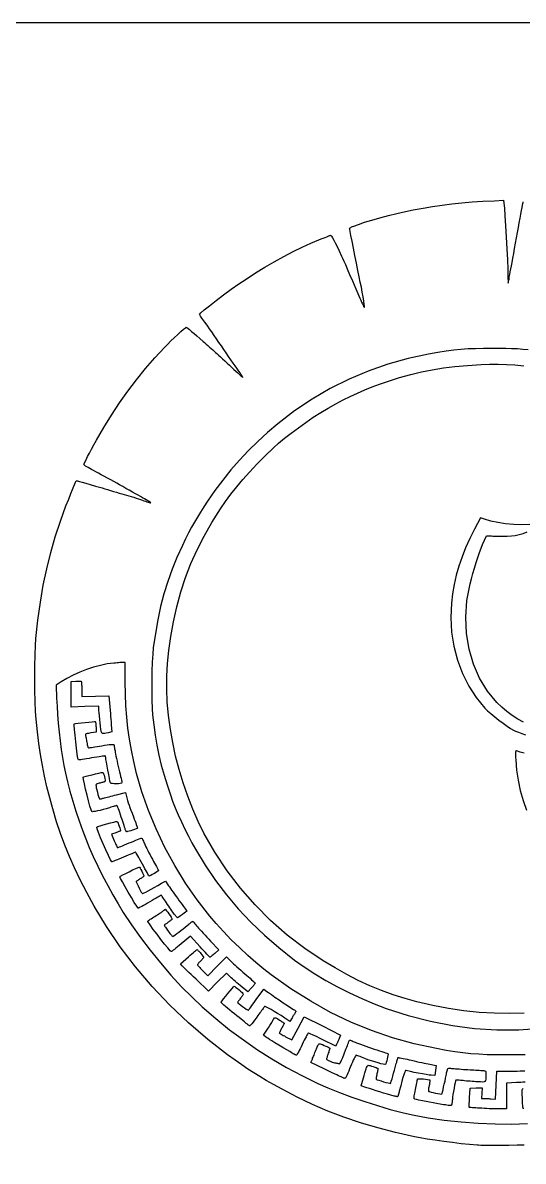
# Model space of a CAD drawing. Header units: inches. Extents: x 0.5 to 16.5, y 0.5 to 10.5.
# Drawn here: x 1.786 to 3.073, y 7.574 to 10.5 of the extents above; entities that cross this region are included whole.
import ezdxf

# ---------------------------------------------------------------- set-up
doc = ezdxf.new("R2010")
doc.units = ezdxf.units.IN
doc.header["$MEASUREMENT"] = 0
doc.layers.add('A-ANNO-TEXT', color=7, linetype='Continuous')
doc.layers.add('G-ANNO-TTLB', color=7, linetype='Continuous')

# ---------------------------------------------------------------- blocks, each defined once
blk = doc.blocks.new('THA_MARK')
at = {"layer": 'A-ANNO-TEXT'}
for points in [[(0.0201, -0.4857), (0.0129, -0.4858), (0.0044, -0.4859), (-0.0016, -0.4859), (-0.0072, -0.4859), (-0.0125, -0.4859), (-0.0172, -0.4859), (-0.0213, -0.4859), (-0.0246, -0.4859), (-0.027, -0.4858), (-0.0283, -0.4858), (-0.0283, -0.4858), (-0.0361, -0.4851), (-0.0446, -0.4842), (-0.0535, -0.4831), (-0.0625, -0.482), (-0.0713, -0.4807), (-0.0795, -0.4795), (-0.0868, -0.4782), (-0.0928, -0.4771), (-0.1121, -0.4728), (-0.1305, -0.468), (-0.1482, -0.4628), (-0.1652, -0.457), (-0.1817, -0.4508), (-0.1977, -0.4439), (-0.2133, -0.4364), (-0.2288, -0.4283), (-0.2376, -0.4234), (-0.2452, -0.4191), (-0.2518, -0.4151), (-0.258, -0.4114), (-0.264, -0.4075), (-0.2702, -0.4032), (-0.2771, -0.3984), (-0.285, -0.3927), (-0.3053, -0.3772), (-0.3251, -0.3601), (-0.3442, -0.3419), (-0.3624, -0.3226), (-0.3795, -0.3025), (-0.3953, -0.282), (-0.4095, -0.2611), (-0.422, -0.2402), (-0.4296, -0.226), (-0.4364, -0.2129), (-0.4423, -0.2007), (-0.4475, -0.1889), (-0.4522, -0.1773), (-0.4565, -0.1655), (-0.4606, -0.1532), (-0.4645, -0.1401), (-0.4677, -0.1286), (-0.4706, -0.1175), (-0.4731, -0.1065), (-0.4752, -0.0955), (-0.4772, -0.0843), (-0.4788, -0.0727), (-0.4803, -0.0607), (-0.4817, -0.0479), (-0.4822, -0.0399), (-0.4826, -0.0297), (-0.4829, -0.018), (-0.483, -0.0056), (-0.483, 0.0068), (-0.4828, 0.0182), (-0.4825, 0.0279), (-0.482, 0.0352), (-0.4799, 0.0541), (-0.4773, 0.0723), (-0.4743, 0.0898), (-0.4707, 0.1068), (-0.4666, 0.1234), (-0.462, 0.1396), (-0.4568, 0.1556), (-0.451, 0.1713), (-0.4482, 0.1783), (-0.446, 0.184), (-0.4443, 0.1884), (-0.443, 0.1917), (-0.442, 0.1941), (-0.4413, 0.1957), (-0.4409, 0.1966), (-0.4406, 0.197), (-0.4401, 0.1971), (-0.439, 0.197), (-0.4371, 0.1966), (-0.4343, 0.1959), (-0.4307, 0.1949), (-0.4261, 0.1935), (-0.4205, 0.1918), (-0.4137, 0.1898), (-0.4111, 0.189), (-0.4082, 0.1881), (-0.4052, 0.1872), (-0.4022, 0.1863), (-0.3991, 0.1854), (-0.3963, 0.1846), (-0.3936, 0.1838), (-0.3912, 0.1831), (-0.3889, 0.1825), (-0.3865, 0.1817), (-0.3839, 0.181), (-0.3814, 0.1802), (-0.3789, 0.1794), (-0.3765, 0.1786), (-0.3743, 0.1779), (-0.3724, 0.1773), (-0.3708, 0.1767), (-0.3692, 0.1762), (-0.3678, 0.1757), (-0.3665, 0.1753), (-0.3655, 0.175), (-0.3646, 0.1748), (-0.3641, 0.1747), (-0.3639, 0.1747), (-0.3641, 0.1749), (-0.3646, 0.1753), (-0.3656, 0.1759), (-0.3669, 0.1766), (-0.3684, 0.1776), (-0.3702, 0.1786), (-0.3722, 0.1797), (-0.3743, 0.1809), (-0.3768, 0.1823), (-0.3796, 0.1839), (-0.3827, 0.1856), (-0.386, 0.1875), (-0.3893, 0.1893), (-0.3927, 0.1912), (-0.3959, 0.193), (-0.3988, 0.1947), (-0.4018, 0.1964), (-0.405, 0.1981), (-0.4083, 0.1999), (-0.4115, 0.2017), (-0.4147, 0.2034), (-0.4176, 0.205), (-0.4203, 0.2065), (-0.4226, 0.2077), (-0.4246, 0.2088), (-0.4264, 0.2098), (-0.4281, 0.2108), (-0.4296, 0.2117), (-0.4308, 0.2124), (-0.4318, 0.2131), (-0.4324, 0.2136), (-0.4326, 0.2139), (-0.4323, 0.2147), (-0.4316, 0.2164), (-0.4304, 0.2189), (-0.4288, 0.222), (-0.4269, 0.2256), (-0.4247, 0.2297), (-0.4223, 0.2342), (-0.4197, 0.2389), (-0.4121, 0.252), (-0.4042, 0.2648), (-0.396, 0.2772), (-0.3874, 0.2893), (-0.3785, 0.3011), (-0.3692, 0.3125), (-0.3597, 0.3235), (-0.3498, 0.3342), (-0.3467, 0.3374), (-0.3432, 0.3409), (-0.3396, 0.3443), (-0.3361, 0.3476), (-0.3329, 0.3505), (-0.3302, 0.3529), (-0.3282, 0.3544), (-0.3273, 0.355), (-0.3267, 0.3547), (-0.3255, 0.3539), (-0.3239, 0.3526), (-0.3218, 0.3508), (-0.3193, 0.3487), (-0.3164, 0.3462), (-0.3133, 0.3435), (-0.31, 0.3405), (-0.3085, 0.3392), (-0.3069, 0.3377), (-0.3052, 0.3362), (-0.3035, 0.3346), (-0.3018, 0.3331), (-0.3001, 0.3317), (-0.2987, 0.3304), (-0.2974, 0.3292), (-0.296, 0.328), (-0.2943, 0.3264), (-0.2923, 0.3246), (-0.2901, 0.3226), (-0.2877, 0.3204), (-0.2853, 0.3182), (-0.2829, 0.316), (-0.2806, 0.3138), (-0.2783, 0.3117), (-0.2762, 0.3098), (-0.2743, 0.308), (-0.2726, 0.3065), (-0.2712, 0.3052), (-0.2701, 0.3043), (-0.2694, 0.3037), (-0.2691, 0.3035), (-0.2691, 0.3036), (-0.2694, 0.3041), (-0.2698, 0.3048), (-0.2704, 0.3057), (-0.2712, 0.3068), (-0.272, 0.3081), (-0.273, 0.3095), (-0.2741, 0.311), (-0.2754, 0.3129), (-0.2771, 0.3153), (-0.2791, 0.3182), (-0.2814, 0.3215), (-0.2838, 0.325), (-0.2862, 0.3286), (-0.2888, 0.3323), (-0.2912, 0.3359), (-0.2937, 0.3395), (-0.2962, 0.3432), (-0.2987, 0.3467), (-0.3011, 0.3502), (-0.3033, 0.3533), (-0.3053, 0.3561), (-0.307, 0.3585), (-0.3083, 0.3603), (-0.3094, 0.3617), (-0.3104, 0.3631), (-0.3113, 0.3643), (-0.3121, 0.3655), (-0.3127, 0.3664), (-0.3132, 0.3672), (-0.3135, 0.3677), (-0.3136, 0.368), (-0.3123, 0.3697), (-0.3088, 0.3728), (-0.3034, 0.3772), (-0.2967, 0.3824), (-0.2891, 0.3882), (-0.2811, 0.394), (-0.2732, 0.3996), (-0.2658, 0.4046), (-0.2563, 0.4108), (-0.2466, 0.4167), (-0.2368, 0.4224), (-0.2271, 0.4278), (-0.2175, 0.4328), (-0.2082, 0.4374), (-0.1993, 0.4414), (-0.1909, 0.445), (-0.1886, 0.4458), (-0.1865, 0.4467), (-0.1846, 0.4474), (-0.1828, 0.4481), (-0.1814, 0.4487), (-0.1802, 0.4492), (-0.1794, 0.4495), (-0.179, 0.4497), (-0.1786, 0.4495), (-0.1779, 0.4486), (-0.177, 0.447), (-0.1757, 0.4447), (-0.1742, 0.4417), (-0.1723, 0.4379), (-0.1701, 0.4335), (-0.1677, 0.4282), (-0.1666, 0.4259), (-0.1653, 0.423), (-0.1637, 0.4194), (-0.1618, 0.4149), (-0.1594, 0.4094), (-0.1565, 0.4027), (-0.153, 0.3945), (-0.1488, 0.3848), (-0.1479, 0.3828), (-0.147, 0.3809), (-0.1463, 0.3792), (-0.1456, 0.3777), (-0.145, 0.3765), (-0.1445, 0.3757), (-0.1442, 0.3753), (-0.1441, 0.3752), (-0.1441, 0.3763), (-0.1444, 0.3786), (-0.1449, 0.382), (-0.1455, 0.3862), (-0.1464, 0.391), (-0.1473, 0.3962), (-0.1484, 0.4015), (-0.1495, 0.4068), (-0.1508, 0.4134), (-0.1524, 0.4209), (-0.154, 0.4287), (-0.1555, 0.4364), (-0.1569, 0.4435), (-0.1581, 0.4494), (-0.1589, 0.4536), (-0.1593, 0.4556), (-0.1594, 0.4561), (-0.1593, 0.4566), (-0.1591, 0.4569), (-0.1587, 0.4573), (-0.1582, 0.4577), (-0.1574, 0.4581), (-0.1564, 0.4585), (-0.1552, 0.459), (-0.1503, 0.4608), (-0.144, 0.4629), (-0.1365, 0.4652), (-0.1282, 0.4675), (-0.1195, 0.4698), (-0.1107, 0.4719), (-0.102, 0.4739), (-0.0939, 0.4756), (-0.0839, 0.4775), (-0.074, 0.4792), (-0.0641, 0.4806), (-0.0542, 0.4819), (-0.044, 0.4829), (-0.0334, 0.4838), (-0.0223, 0.4845), (-0.0104, 0.4851), (-0.0012, 0.4855), (-0.0008, 0.4825), (-0.0003, 0.4776), (0.0003, 0.4696), (0.0009, 0.4593), (0.0016, 0.4477), (0.0023, 0.4357), (0.0028, 0.4244), (0.0032, 0.4147), (0.0033, 0.4075), (0.0034, 0.4058), (0.0034, 0.4043), (0.0035, 0.403), (0.0035, 0.4019), (0.0036, 0.4011), (0.0037, 0.4006), (0.0037, 0.4005), (0.0038, 0.4007), (0.0039, 0.4013), (0.0041, 0.4026), (0.0045, 0.4043), (0.0048, 0.4065), (0.0053, 0.4091), (0.0058, 0.4119), (0.0064, 0.4149), (0.007, 0.4181), (0.0076, 0.4217), (0.0084, 0.426), (0.0093, 0.4308), (0.0103, 0.4361), (0.0113, 0.4415), (0.0123, 0.447), (0.0132, 0.4524), (0.0141, 0.4576), (0.015, 0.4624), (0.0159, 0.467), (0.0166, 0.4712), (0.0173, 0.4749), (0.0179, 0.4781), (0.0184, 0.4806), (0.0187, 0.4823), (0.0189, 0.4831), (0.019, 0.4836), (0.0192, 0.4839)], [(0.0201, -0.0829), (0.0161, -0.0817), (0.0121, -0.0803), (0.0118, -0.0803), (0.0116, -0.0804), (0.0114, -0.0808), (0.0113, -0.0816), (0.0113, -0.0828), (0.0113, -0.0845), (0.0113, -0.0868), (0.0115, -0.0896), (0.0123, -0.1002), (0.0139, -0.1106), (0.0161, -0.121), (0.019, -0.1313), (0.0226, -0.1413)], [(0.0201, -0.3499), (0.0048, -0.3504), (-0.0106, -0.3501), (-0.0261, -0.3492), (-0.0418, -0.3475), (-0.0578, -0.3452), (-0.0739, -0.3421), (-0.0903, -0.3383), (-0.1024, -0.335), (-0.1145, -0.3311), (-0.1265, -0.3267), (-0.1385, -0.3218), (-0.1505, -0.3163), (-0.1624, -0.3102), (-0.1744, -0.3036), (-0.1865, -0.2964), (-0.2055, -0.2837), (-0.2235, -0.2698), (-0.2406, -0.2548), (-0.2566, -0.2387), (-0.2715, -0.2216), (-0.2853, -0.2036), (-0.2978, -0.1847), (-0.3091, -0.165), (-0.315, -0.1529), (-0.3206, -0.1402), (-0.3258, -0.127), (-0.3305, -0.1134), (-0.3347, -0.0996), (-0.3384, -0.0857), (-0.3413, -0.0719), (-0.3437, -0.0584), (-0.3455, -0.0439), (-0.3468, -0.0301), (-0.3474, -0.0169), (-0.3473, -0.0038), (-0.3466, 0.0093), (-0.3452, 0.0228), (-0.3431, 0.037), (-0.3404, 0.0522), (-0.3369, 0.0678), (-0.3328, 0.083), (-0.328, 0.0977), (-0.3225, 0.1121), (-0.3162, 0.1263), (-0.309, 0.1403), (-0.301, 0.1544), (-0.292, 0.1685), (-0.2869, 0.176), (-0.2814, 0.1834), (-0.2755, 0.1909), (-0.2691, 0.1984), (-0.2622, 0.2062), (-0.2547, 0.2142), (-0.2466, 0.2224), (-0.2378, 0.231), (-0.2325, 0.2358), (-0.2263, 0.2409), (-0.2195, 0.2463), (-0.2121, 0.2518), (-0.2045, 0.2572), (-0.1967, 0.2625), (-0.1889, 0.2675), (-0.1813, 0.272), (-0.1736, 0.2763), (-0.1661, 0.2803), (-0.1587, 0.284), (-0.1513, 0.2874), (-0.1439, 0.2907), (-0.1363, 0.2937), (-0.1285, 0.2966), (-0.1204, 0.2993), (-0.1081, 0.3032), (-0.0966, 0.3065), (-0.0854, 0.3092), (-0.0744, 0.3114), (-0.063, 0.3132), (-0.0511, 0.3147), (-0.0382, 0.3158), (-0.0241, 0.3167), (-0.0154, 0.317), (-0.0067, 0.3171), (0.0018, 0.3168), (0.0106, 0.3163), (0.0196, 0.3154)], [(0.0242, 0.3317), (0.0187, 0.3322), (0.0131, 0.3327), (0.0072, 0.333), (0.0011, 0.3332), (-0.0055, 0.3333), (-0.0127, 0.3333), (-0.0218, 0.3332), (-0.03, 0.333), (-0.0376, 0.3327), (-0.045, 0.3321), (-0.0524, 0.3313), (-0.0602, 0.3303), (-0.0687, 0.329), (-0.0783, 0.3273), (-0.0993, 0.3229), (-0.12, 0.3171), (-0.1403, 0.31), (-0.16, 0.3017), (-0.1793, 0.292), (-0.1979, 0.2811), (-0.2159, 0.269), (-0.2331, 0.2558), (-0.2437, 0.2468), (-0.2537, 0.2376), (-0.2634, 0.2282), (-0.2726, 0.2184), (-0.2814, 0.2084), (-0.2898, 0.198), (-0.2979, 0.1873), (-0.3056, 0.1762), (-0.3094, 0.1705), (-0.3128, 0.1651), (-0.3159, 0.1599), (-0.3189, 0.1548), (-0.3219, 0.1494), (-0.3249, 0.1438), (-0.328, 0.1376), (-0.3313, 0.1307), (-0.3369, 0.1185), (-0.3419, 0.1062), (-0.3464, 0.0937), (-0.3503, 0.081), (-0.3537, 0.0679), (-0.3567, 0.0543), (-0.3591, 0.0401), (-0.3612, 0.0254), (-0.3618, 0.019), (-0.3623, 0.0108), (-0.3626, 0.0013), (-0.3628, -0.0088), (-0.3628, -0.0189), (-0.3627, -0.0284), (-0.3624, -0.0368), (-0.3619, -0.0434), (-0.3608, -0.0538), (-0.3593, -0.0642), (-0.3575, -0.0745), (-0.3554, -0.0848), (-0.353, -0.095), (-0.3502, -0.1053), (-0.3471, -0.1155), (-0.3437, -0.1257), (-0.3414, -0.132), (-0.3387, -0.1389), (-0.3356, -0.1461), (-0.3323, -0.1535), (-0.3288, -0.1609), (-0.3251, -0.1681), (-0.3215, -0.175), (-0.3179, -0.1814), (-0.3079, -0.1979), (-0.2973, -0.2135), (-0.286, -0.2285), (-0.2739, -0.2427), (-0.2609, -0.2565), (-0.247, -0.2697), (-0.232, -0.2827), (-0.216, -0.2954), (-0.2061, -0.3025), (-0.1953, -0.3095), (-0.1838, -0.3164), (-0.1718, -0.323), (-0.1594, -0.3293), (-0.1468, -0.3351), (-0.1343, -0.3404), (-0.1219, -0.3451), (-0.0991, -0.3525), (-0.0763, -0.3584), (-0.0536, -0.3628), (-0.0309, -0.3657), (-0.0081, -0.3671), (0.0146, -0.3671), (0.0374, -0.3655)], [(0.0212, -0.3927), (0.0124, -0.3929), (0.0025, -0.393), (-0.0082, -0.3929), (-0.0178, -0.3927), (-0.0266, -0.3923), (-0.0349, -0.3917), (-0.043, -0.3909), (-0.0513, -0.3897), (-0.0602, -0.3883), (-0.0699, -0.3865), (-0.093, -0.3815), (-0.1153, -0.3753), (-0.137, -0.3679), (-0.1581, -0.3592), (-0.1789, -0.3492), (-0.1994, -0.3378), (-0.2197, -0.325), (-0.24, -0.3107), (-0.2477, -0.3048), (-0.2558, -0.2981), (-0.2642, -0.2906), (-0.2726, -0.2827), (-0.281, -0.2745), (-0.289, -0.2662), (-0.2965, -0.258), (-0.3032, -0.2502), (-0.316, -0.2337), (-0.328, -0.2164), (-0.3391, -0.1983), (-0.3492, -0.1797), (-0.3583, -0.1607), (-0.3663, -0.1416), (-0.373, -0.1225), (-0.3785, -0.1036), (-0.3814, -0.0914), (-0.3838, -0.0797), (-0.3858, -0.0683), (-0.3874, -0.0571), (-0.3885, -0.0458), (-0.3894, -0.0342), (-0.3898, -0.0222), (-0.39, -0.0096), (-0.39, 0.0105), (-0.3919, 0.0105), (-0.3924, 0.0105), (-0.3932, 0.0105), (-0.3943, 0.0104), (-0.3955, 0.0103), (-0.3969, 0.0102), (-0.3985, 0.0101), (-0.4001, 0.0099), (-0.4017, 0.0098), (-0.4085, 0.0089), (-0.4155, 0.0075), (-0.4226, 0.0056), (-0.4298, 0.0032), (-0.4368, 0.0005), (-0.4436, -0.0026), (-0.45, -0.0059), (-0.4558, -0.0095), (-0.4611, -0.013), (-0.4606, -0.0264), (-0.4602, -0.0345), (-0.4597, -0.0431), (-0.4589, -0.0521), (-0.458, -0.0611), (-0.457, -0.0702), (-0.4558, -0.079), (-0.4545, -0.0874), (-0.4532, -0.0954), (-0.4516, -0.1032), (-0.4494, -0.1121), (-0.4469, -0.1218), (-0.4439, -0.132), (-0.4408, -0.1423), (-0.4374, -0.1524), (-0.4341, -0.162), (-0.4307, -0.1708), (-0.4271, -0.1797), (-0.4229, -0.1891), (-0.4183, -0.1989), (-0.4133, -0.2088), (-0.4081, -0.2187), (-0.4028, -0.2284), (-0.3974, -0.2377), (-0.3921, -0.2465), (-0.3837, -0.2592), (-0.3744, -0.2722), (-0.3644, -0.2853), (-0.3539, -0.2983), (-0.3431, -0.3109), (-0.3322, -0.3228), (-0.3214, -0.3337), (-0.3111, -0.3434), (-0.297, -0.3556), (-0.2828, -0.367), (-0.2686, -0.3776), (-0.2542, -0.3876), (-0.2395, -0.3969), (-0.2243, -0.4058), (-0.2086, -0.4142), (-0.1922, -0.4222), (-0.1817, -0.4268), (-0.1698, -0.4316), (-0.1571, -0.4363), (-0.1439, -0.4409), (-0.1306, -0.4451), (-0.1177, -0.4489), (-0.1055, -0.4521), (-0.0946, -0.4546), (-0.0787, -0.4575), (-0.062, -0.4599), (-0.0448, -0.4617), (-0.0273, -0.463), (-0.0099, -0.4638), (0.0072, -0.464), (0.0236, -0.4636)], [(0.0193, -0.051), (0.0135, -0.0478), (0.0078, -0.0441), (0.0023, -0.04), (-0.003, -0.0356), (-0.008, -0.0307), (-0.0177, -0.019), (-0.0258, -0.0058), (-0.032, 0.0086), (-0.0365, 0.024), (-0.0391, 0.0402), (-0.0399, 0.057), (-0.0387, 0.0741), (-0.0355, 0.0914), (-0.0342, 0.0965), (-0.0328, 0.1019), (-0.0311, 0.1075), (-0.0294, 0.1131), (-0.0276, 0.1184), (-0.0259, 0.1234), (-0.0242, 0.1279), (-0.0226, 0.1318), (-0.0188, 0.1407), (-0.0156, 0.1405), (-0.0147, 0.1405), (-0.0135, 0.1405), (-0.012, 0.1404), (-0.0103, 0.1404), (-0.0084, 0.1404), (-0.0064, 0.1403), (-0.0043, 0.1403), (-0.0022, 0.1402), (0.0026, 0.1403), (0.0069, 0.1405), (0.011, 0.1411), (0.0149, 0.1419), (0.0189, 0.1431), (0.0231, 0.1446)], [(0.0258, 0.1521), (0.0176, 0.152), (0.0093, 0.1523), (0.001, 0.153), (-0.0069, 0.1542), (-0.0142, 0.1557), (-0.0208, 0.1577), (-0.0249, 0.159), (-0.031, 0.1474), (-0.0358, 0.1378), (-0.0401, 0.1283), (-0.0438, 0.1189), (-0.047, 0.1095), (-0.0497, 0.1001), (-0.0519, 0.0906), (-0.0536, 0.0811), (-0.0547, 0.0715), (-0.0554, 0.0566), (-0.0545, 0.0417), (-0.0522, 0.0271), (-0.0484, 0.0128), (-0.0433, -0.0009), (-0.0368, -0.0138), (-0.0291, -0.0257), (-0.0203, -0.0365), (-0.0177, -0.0391), (-0.0142, -0.0421), (-0.0102, -0.0454), (-0.0059, -0.0488), (-0.0016, -0.0521), (0.0025, -0.055), (0.0061, -0.0574), (0.009, -0.059), (0.0113, -0.0601), (0.0143, -0.0613), (0.0177, -0.0626), (0.0213, -0.0638)], [(0.021, -0.4209), (0.0188, -0.4211), (0.0166, -0.4212), (0.0143, -0.4213), (0.0121, -0.4214), (0.0018, -0.4219), (0.0018, -0.4352), (0.0018, -0.4485), (-0.0067, -0.4484), (-0.0087, -0.4484), (-0.0109, -0.4483), (-0.0133, -0.4483), (-0.0158, -0.4482), (-0.0184, -0.4481), (-0.0209, -0.4479), (-0.0234, -0.4478), (-0.0257, -0.4477), (-0.0257, -0.4477), (-0.0278, -0.4476), (-0.0297, -0.4474), (-0.0315, -0.4473), (-0.0331, -0.4472), (-0.0344, -0.4471), (-0.0354, -0.447), (-0.0361, -0.4469), (-0.0363, -0.4468), (-0.0364, -0.4466), (-0.0364, -0.446), (-0.0364, -0.4451), (-0.0363, -0.4439), (-0.0363, -0.4424), (-0.0362, -0.4407), (-0.0361, -0.4389), (-0.036, -0.4369), (-0.0355, -0.4271), (-0.0293, -0.4269), (-0.0231, -0.4267), (-0.0234, -0.4322), (-0.0238, -0.4376), (-0.0213, -0.4376), (-0.0207, -0.4376), (-0.02, -0.4377), (-0.0191, -0.4377), (-0.0182, -0.4378), (-0.0171, -0.4378), (-0.0161, -0.4379), (-0.0151, -0.438), (-0.0141, -0.4381), (-0.0093, -0.4386), (-0.0086, -0.4241), (-0.008, -0.4097), (0.0047, -0.4096), (0.0074, -0.4096), (0.0102, -0.4096), (0.013, -0.4095), (0.0158, -0.4094), (0.0184, -0.4093), (0.0209, -0.4092)], [(0.0198, -0.448), (0.0189, -0.4479), (0.0189, -0.4479), (0.0189, -0.4476), (0.0188, -0.4469), (0.0187, -0.4459), (0.0186, -0.4447), (0.0185, -0.4431), (0.0184, -0.4414), (0.0183, -0.4395), (0.0182, -0.4375), (0.018, -0.4338), (0.0179, -0.4311), (0.018, -0.4292), (0.0184, -0.428), (0.0192, -0.4273)]]:
    blk.add_lwpolyline(points, dxfattribs=at)
for points in [[(-0.4147, -0.0604), (-0.4151, -0.0582), (-0.4155, -0.0552), (-0.4159, -0.0517), (-0.4163, -0.0481), (-0.4167, -0.0445), (-0.417, -0.0413), (-0.4173, -0.0387), (-0.4173, -0.0371), (-0.4173, -0.0344), (-0.4315, -0.0349), (-0.4456, -0.0354), (-0.4456, -0.0223), (-0.4456, -0.0092), (-0.4409, -0.0089), (-0.4399, -0.0089), (-0.439, -0.0089), (-0.4381, -0.0088), (-0.4373, -0.0088), (-0.4367, -0.0088), (-0.4361, -0.0088), (-0.4357, -0.0089), (-0.4355, -0.0089), (-0.4353, -0.0091), (-0.4352, -0.0096), (-0.435, -0.0103), (-0.4349, -0.0113), (-0.4349, -0.0124), (-0.4348, -0.0137), (-0.4347, -0.0152), (-0.4347, -0.0168), (-0.4347, -0.0244), (-0.4208, -0.0241), (-0.4068, -0.0239), (-0.4056, -0.0388), (-0.4053, -0.0419), (-0.4051, -0.0449), (-0.4049, -0.0477), (-0.4047, -0.0504), (-0.4045, -0.0527), (-0.4044, -0.0547), (-0.4043, -0.0563), (-0.4042, -0.0573), (-0.404, -0.0609), (-0.4075, -0.0618), (-0.4096, -0.0622), (-0.4111, -0.0625), (-0.4123, -0.0626), (-0.4132, -0.0626), (-0.4138, -0.0624), (-0.4142, -0.0619), (-0.4145, -0.0613), (-0.4147, -0.0604)], [(-0.4054, -0.1133), (-0.4058, -0.1117), (-0.4064, -0.1087), (-0.4071, -0.1048), (-0.408, -0.1004), (-0.4088, -0.0961), (-0.4094, -0.0922), (-0.4099, -0.0893), (-0.4101, -0.0878), (-0.4101, -0.0874), (-0.4101, -0.0871), (-0.4102, -0.0867), (-0.4103, -0.0864), (-0.4103, -0.0862), (-0.4104, -0.0859), (-0.4106, -0.0858), (-0.4107, -0.0856), (-0.411, -0.0856), (-0.4119, -0.0857), (-0.4133, -0.0859), (-0.415, -0.0861), (-0.417, -0.0864), (-0.4194, -0.0868), (-0.4219, -0.0872), (-0.4246, -0.0877), (-0.4273, -0.0881), (-0.4298, -0.0886), (-0.4321, -0.089), (-0.4342, -0.0893), (-0.4358, -0.0896), (-0.4371, -0.0898), (-0.438, -0.0898), (-0.4383, -0.0898), (-0.4387, -0.0881), (-0.4394, -0.0838), (-0.4402, -0.0778), (-0.441, -0.071), (-0.4417, -0.0642), (-0.4423, -0.0583), (-0.4426, -0.0541), (-0.4426, -0.0525), (-0.4412, -0.0523), (-0.4385, -0.0519), (-0.4351, -0.0515), (-0.4312, -0.0511), (-0.4274, -0.0508), (-0.4242, -0.0505), (-0.4218, -0.0503), (-0.4209, -0.0503), (-0.4208, -0.0505), (-0.4207, -0.0509), (-0.4205, -0.0514), (-0.4204, -0.0521), (-0.4203, -0.053), (-0.4202, -0.0539), (-0.4202, -0.0549), (-0.4201, -0.056), (-0.4198, -0.0612), (-0.4226, -0.0616), (-0.4255, -0.062), (-0.4278, -0.0624), (-0.4293, -0.0626), (-0.4303, -0.0629), (-0.4308, -0.0632), (-0.431, -0.0635), (-0.431, -0.0639), (-0.4309, -0.0645), (-0.4308, -0.0649), (-0.4307, -0.0655), (-0.4305, -0.0663), (-0.4303, -0.0672), (-0.4302, -0.0682), (-0.43, -0.0693), (-0.4298, -0.0704), (-0.4296, -0.0716), (-0.4293, -0.073), (-0.4291, -0.0743), (-0.4288, -0.0752), (-0.4286, -0.076), (-0.4284, -0.0766), (-0.4281, -0.0769), (-0.4278, -0.0772), (-0.4276, -0.0772), (-0.4271, -0.0772), (-0.4261, -0.077), (-0.4248, -0.0768), (-0.4231, -0.0766), (-0.4212, -0.0763), (-0.419, -0.0759), (-0.4167, -0.0755), (-0.4142, -0.0751), (-0.4113, -0.0747), (-0.4088, -0.0743), (-0.4066, -0.074), (-0.4049, -0.0738), (-0.4036, -0.0737), (-0.4026, -0.0737), (-0.402, -0.0737), (-0.4017, -0.0739), (-0.4017, -0.0742), (-0.4016, -0.0747), (-0.4014, -0.0753), (-0.4013, -0.0762), (-0.4011, -0.0771), (-0.401, -0.0782), (-0.4008, -0.0793), (-0.4006, -0.0805), (-0.4004, -0.0819), (-0.4, -0.0838), (-0.3996, -0.0859), (-0.3991, -0.0884), (-0.3985, -0.091), (-0.3979, -0.0937), (-0.3972, -0.0965), (-0.3966, -0.0992), (-0.396, -0.1018), (-0.3954, -0.1043), (-0.3948, -0.1066), (-0.3943, -0.1086), (-0.394, -0.1104), (-0.3937, -0.1117), (-0.3935, -0.1127), (-0.3934, -0.1131), (-0.3939, -0.1136), (-0.3952, -0.114), (-0.3971, -0.1142), (-0.3992, -0.1143), (-0.4014, -0.1143), (-0.4033, -0.1141), (-0.4047, -0.1138), (-0.4054, -0.1133)], [(-0.3898, -0.1618), (-0.39, -0.1612), (-0.3903, -0.1602), (-0.3908, -0.1588), (-0.3913, -0.1571), (-0.392, -0.1552), (-0.3926, -0.1531), (-0.3934, -0.1508), (-0.3941, -0.1484), (-0.3949, -0.146), (-0.3956, -0.1438), (-0.3963, -0.1418), (-0.397, -0.1401), (-0.3976, -0.1387), (-0.3981, -0.1376), (-0.3985, -0.1369), (-0.3987, -0.1367), (-0.399, -0.1367), (-0.3996, -0.1369), (-0.4003, -0.1371), (-0.4013, -0.1373), (-0.4023, -0.1376), (-0.4035, -0.138), (-0.4048, -0.1384), (-0.4061, -0.1388), (-0.4096, -0.1399), (-0.4129, -0.1408), (-0.416, -0.1416), (-0.4186, -0.1422), (-0.4209, -0.1427), (-0.4227, -0.1429), (-0.4239, -0.143), (-0.4245, -0.1428), (-0.4252, -0.141), (-0.4264, -0.1372), (-0.4278, -0.1319), (-0.4293, -0.1259), (-0.4308, -0.1198), (-0.4321, -0.1142), (-0.433, -0.1098), (-0.4333, -0.1074), (-0.4325, -0.1071), (-0.4304, -0.1065), (-0.4274, -0.1057), (-0.424, -0.1049), (-0.4205, -0.104), (-0.4173, -0.1033), (-0.4148, -0.1028), (-0.4135, -0.1026), (-0.4129, -0.103), (-0.4123, -0.104), (-0.4118, -0.1054), (-0.4113, -0.1071), (-0.4109, -0.1088), (-0.4107, -0.1103), (-0.4107, -0.1115), (-0.4109, -0.1121), (-0.4112, -0.1122), (-0.4116, -0.1124), (-0.4121, -0.1125), (-0.4127, -0.1127), (-0.4135, -0.1129), (-0.4143, -0.1131), (-0.4151, -0.1133), (-0.416, -0.1135), (-0.4169, -0.1137), (-0.4178, -0.1139), (-0.4186, -0.1142), (-0.4192, -0.1144), (-0.4196, -0.1147), (-0.42, -0.1149), (-0.4202, -0.1152), (-0.4202, -0.1154), (-0.4201, -0.1165), (-0.4198, -0.1183), (-0.4193, -0.1205), (-0.4187, -0.1229), (-0.4181, -0.1253), (-0.4175, -0.1274), (-0.417, -0.1289), (-0.4167, -0.1297), (-0.4165, -0.1297), (-0.4162, -0.1298), (-0.4157, -0.1298), (-0.4152, -0.1297), (-0.4145, -0.1296), (-0.4138, -0.1294), (-0.4131, -0.1292), (-0.4123, -0.129), (-0.4113, -0.1287), (-0.41, -0.1284), (-0.4085, -0.1279), (-0.4067, -0.1275), (-0.4049, -0.127), (-0.403, -0.1265), (-0.401, -0.126), (-0.3991, -0.1255), (-0.3898, -0.1231), (-0.389, -0.126), (-0.3883, -0.1288), (-0.3876, -0.1313), (-0.3869, -0.1337), (-0.3861, -0.1361), (-0.3852, -0.1386), (-0.3842, -0.1414), (-0.3831, -0.1446), (-0.3817, -0.1482), (-0.3809, -0.1505), (-0.38, -0.1526), (-0.3793, -0.1545), (-0.3787, -0.1562), (-0.3782, -0.1577), (-0.3778, -0.1588), (-0.3775, -0.1596), (-0.3774, -0.1599), (-0.3779, -0.1602), (-0.379, -0.1606), (-0.3806, -0.1612), (-0.3825, -0.1619), (-0.3844, -0.1625), (-0.3862, -0.163), (-0.3876, -0.1634), (-0.3885, -0.1635), (-0.3887, -0.1635), (-0.3888, -0.1634), (-0.389, -0.1632), (-0.3891, -0.163), (-0.3893, -0.1627), (-0.3895, -0.1625), (-0.3896, -0.1621), (-0.3898, -0.1618)], [(-0.3724, -0.1969), (-0.3737, -0.1944), (-0.375, -0.1921), (-0.3762, -0.19), (-0.3772, -0.1882), (-0.3781, -0.1867), (-0.3788, -0.1855), (-0.3793, -0.1848), (-0.3796, -0.1846), (-0.3799, -0.1847), (-0.3807, -0.185), (-0.3819, -0.1854), (-0.3834, -0.1861), (-0.3852, -0.1868), (-0.3872, -0.1877), (-0.3895, -0.1886), (-0.3919, -0.1896), (-0.3943, -0.1907), (-0.3965, -0.1916), (-0.3985, -0.1925), (-0.4003, -0.1932), (-0.4018, -0.1938), (-0.4029, -0.1942), (-0.4036, -0.1945), (-0.4039, -0.1946), (-0.4052, -0.1923), (-0.4073, -0.188), (-0.41, -0.1823), (-0.4127, -0.176), (-0.4154, -0.1698), (-0.4176, -0.1643), (-0.419, -0.1605), (-0.4194, -0.1588), (-0.4183, -0.1583), (-0.4159, -0.1575), (-0.4126, -0.1566), (-0.4089, -0.1555), (-0.4052, -0.1545), (-0.4019, -0.1537), (-0.3996, -0.1531), (-0.3985, -0.153), (-0.3981, -0.1536), (-0.3975, -0.1547), (-0.3969, -0.1562), (-0.3963, -0.1578), (-0.3957, -0.1595), (-0.3953, -0.161), (-0.3951, -0.1621), (-0.3951, -0.1627), (-0.3953, -0.1628), (-0.3957, -0.163), (-0.3962, -0.1632), (-0.3968, -0.1634), (-0.3975, -0.1637), (-0.3982, -0.164), (-0.3991, -0.1643), (-0.3999, -0.1646), (-0.4041, -0.1661), (-0.4013, -0.173), (-0.4007, -0.1743), (-0.4002, -0.1756), (-0.3997, -0.1768), (-0.3992, -0.1778), (-0.3988, -0.1787), (-0.3985, -0.1794), (-0.3983, -0.1798), (-0.3982, -0.18), (-0.3979, -0.1799), (-0.3972, -0.1797), (-0.3961, -0.1792), (-0.3946, -0.1786), (-0.3928, -0.1779), (-0.3907, -0.1771), (-0.3885, -0.1761), (-0.3861, -0.1751), (-0.3837, -0.1741), (-0.3814, -0.1731), (-0.3793, -0.1723), (-0.3774, -0.1715), (-0.3759, -0.1709), (-0.3746, -0.1704), (-0.3738, -0.1702), (-0.3734, -0.1701), (-0.3732, -0.1702), (-0.3728, -0.1706), (-0.3724, -0.1713), (-0.3719, -0.1722), (-0.3714, -0.1732), (-0.3708, -0.1745), (-0.3702, -0.1758), (-0.3695, -0.1772), (-0.3688, -0.1789), (-0.3679, -0.1808), (-0.3669, -0.1829), (-0.3658, -0.1851), (-0.3646, -0.1874), (-0.3634, -0.1897), (-0.3622, -0.1919), (-0.3611, -0.194), (-0.36, -0.1959), (-0.359, -0.1977), (-0.3581, -0.1994), (-0.3573, -0.2008), (-0.3566, -0.202), (-0.3562, -0.203), (-0.3559, -0.2035), (-0.3558, -0.2038), (-0.3564, -0.2042), (-0.3575, -0.2048), (-0.359, -0.2057), (-0.3607, -0.2067), (-0.3624, -0.2076), (-0.3638, -0.2084), (-0.3649, -0.209), (-0.3654, -0.2092), (-0.3656, -0.209), (-0.366, -0.2082), (-0.3667, -0.2071), (-0.3676, -0.2056), (-0.3686, -0.2038), (-0.3698, -0.2017), (-0.371, -0.1994), (-0.3724, -0.1969)], [(-0.3396, -0.2482), (-0.3403, -0.2473), (-0.3411, -0.2461), (-0.342, -0.2448), (-0.3431, -0.2432), (-0.3442, -0.2416), (-0.3454, -0.2399), (-0.3465, -0.2383), (-0.3476, -0.2366), (-0.3487, -0.235), (-0.3497, -0.2336), (-0.3506, -0.2322), (-0.3514, -0.2311), (-0.3521, -0.2301), (-0.3526, -0.2294), (-0.353, -0.2289), (-0.3532, -0.2288), (-0.3534, -0.2289), (-0.3542, -0.2293), (-0.3553, -0.23), (-0.3567, -0.2308), (-0.3584, -0.2318), (-0.3604, -0.233), (-0.3625, -0.2343), (-0.3648, -0.2357), (-0.3671, -0.237), (-0.3693, -0.2383), (-0.3713, -0.2394), (-0.3731, -0.2404), (-0.3746, -0.2411), (-0.3758, -0.2417), (-0.3765, -0.242), (-0.3769, -0.242), (-0.3783, -0.24), (-0.3808, -0.2362), (-0.3838, -0.2312), (-0.3871, -0.2256), (-0.3903, -0.2201), (-0.393, -0.2152), (-0.3949, -0.2116), (-0.3956, -0.2098), (-0.3948, -0.2092), (-0.3926, -0.208), (-0.3896, -0.2064), (-0.3861, -0.2046), (-0.3825, -0.2028), (-0.3793, -0.2013), (-0.3769, -0.2002), (-0.3757, -0.1998), (-0.3754, -0.2001), (-0.3747, -0.2011), (-0.374, -0.2025), (-0.3731, -0.2041), (-0.3723, -0.2058), (-0.3716, -0.2073), (-0.3711, -0.2085), (-0.3709, -0.2091), (-0.371, -0.2093), (-0.3712, -0.2096), (-0.3716, -0.2099), (-0.3721, -0.2103), (-0.3727, -0.2107), (-0.3734, -0.2112), (-0.3741, -0.2116), (-0.3749, -0.2121), (-0.3757, -0.2126), (-0.3765, -0.213), (-0.3771, -0.2135), (-0.3777, -0.2139), (-0.3782, -0.2142), (-0.3786, -0.2145), (-0.3788, -0.2147), (-0.3789, -0.2149), (-0.3786, -0.2156), (-0.3779, -0.2172), (-0.3769, -0.2192), (-0.3758, -0.2214), (-0.3746, -0.2236), (-0.3736, -0.2255), (-0.3728, -0.2268), (-0.3724, -0.2273), (-0.3719, -0.2271), (-0.3706, -0.2265), (-0.3688, -0.2255), (-0.3664, -0.2242), (-0.3635, -0.2226), (-0.3602, -0.2208), (-0.3566, -0.2187), (-0.3527, -0.2165), (-0.3487, -0.2143), (-0.3455, -0.2191), (-0.3447, -0.2203), (-0.3436, -0.2219), (-0.3424, -0.2237), (-0.3409, -0.2257), (-0.3394, -0.2278), (-0.3378, -0.23), (-0.3361, -0.2323), (-0.3345, -0.2344), (-0.3329, -0.2365), (-0.3315, -0.2385), (-0.3301, -0.2403), (-0.329, -0.2419), (-0.328, -0.2432), (-0.3273, -0.2442), (-0.3268, -0.2448), (-0.3267, -0.2451), (-0.3271, -0.2455), (-0.3281, -0.2463), (-0.3296, -0.2474), (-0.3313, -0.2487), (-0.3331, -0.2499), (-0.3346, -0.251), (-0.3358, -0.2517), (-0.3363, -0.252), (-0.3365, -0.2519), (-0.3367, -0.2517), (-0.3371, -0.2513), (-0.3375, -0.2509), (-0.338, -0.2503), (-0.3385, -0.2497), (-0.339, -0.249), (-0.3396, -0.2482)], [(-0.3132, -0.2818), (-0.3231, -0.271), (-0.3326, -0.2789), (-0.3345, -0.2805), (-0.3364, -0.282), (-0.338, -0.2833), (-0.3395, -0.2845), (-0.3407, -0.2854), (-0.3417, -0.2862), (-0.3424, -0.2866), (-0.3427, -0.2868), (-0.3439, -0.2858), (-0.3463, -0.283), (-0.3496, -0.279), (-0.3535, -0.2742), (-0.3574, -0.269), (-0.3612, -0.2639), (-0.3645, -0.2593), (-0.3669, -0.2557), (-0.3668, -0.2555), (-0.3665, -0.2551), (-0.366, -0.2547), (-0.3653, -0.2542), (-0.3644, -0.2535), (-0.3633, -0.2529), (-0.3622, -0.2521), (-0.3609, -0.2514), (-0.3596, -0.2506), (-0.3582, -0.2498), (-0.3568, -0.249), (-0.3555, -0.2481), (-0.3544, -0.2474), (-0.3533, -0.2466), (-0.3524, -0.246), (-0.3517, -0.2455), (-0.3511, -0.245), (-0.3506, -0.2446), (-0.3501, -0.2443), (-0.3497, -0.2439), (-0.3494, -0.2437), (-0.3491, -0.2435), (-0.3489, -0.2433), (-0.3488, -0.2433), (-0.3484, -0.2437), (-0.3475, -0.2448), (-0.3464, -0.2463), (-0.3452, -0.2481), (-0.344, -0.2498), (-0.3429, -0.2515), (-0.3422, -0.2527), (-0.3419, -0.2533), (-0.342, -0.2535), (-0.3422, -0.2538), (-0.3426, -0.2541), (-0.3431, -0.2546), (-0.3437, -0.255), (-0.3444, -0.2556), (-0.3451, -0.2561), (-0.3459, -0.2566), (-0.3467, -0.2572), (-0.3474, -0.2577), (-0.3481, -0.2582), (-0.3487, -0.2586), (-0.3492, -0.259), (-0.3496, -0.2593), (-0.3498, -0.2595), (-0.3499, -0.2597), (-0.3498, -0.2599), (-0.3496, -0.2603), (-0.3492, -0.2609), (-0.3487, -0.2617), (-0.3481, -0.2626), (-0.3474, -0.2636), (-0.3467, -0.2647), (-0.3458, -0.2658), (-0.3449, -0.2671), (-0.3441, -0.2682), (-0.3433, -0.2692), (-0.3426, -0.2699), (-0.3421, -0.2705), (-0.3416, -0.2709), (-0.3412, -0.2711), (-0.341, -0.2711), (-0.3401, -0.2705), (-0.3388, -0.2695), (-0.337, -0.2683), (-0.335, -0.2667), (-0.3328, -0.265), (-0.3306, -0.2633), (-0.3283, -0.2615), (-0.3263, -0.2598), (-0.3252, -0.259), (-0.3242, -0.2582), (-0.3233, -0.2575), (-0.3225, -0.2569), (-0.3218, -0.2563), (-0.3213, -0.256), (-0.3209, -0.2557), (-0.3207, -0.2556), (-0.3206, -0.2557), (-0.3202, -0.2561), (-0.3197, -0.2566), (-0.3191, -0.2573), (-0.3184, -0.2581), (-0.3176, -0.2591), (-0.3167, -0.2601), (-0.3157, -0.2613), (-0.3146, -0.2626), (-0.3133, -0.2641), (-0.3117, -0.2659), (-0.3099, -0.2679), (-0.308, -0.2699), (-0.3061, -0.2719), (-0.3042, -0.2739), (-0.3024, -0.2759), (-0.2937, -0.2848), (-0.298, -0.2887), (-0.2989, -0.2895), (-0.2998, -0.2902), (-0.3006, -0.2909), (-0.3013, -0.2915), (-0.3018, -0.2919), (-0.3023, -0.2923), (-0.3027, -0.2925), (-0.3028, -0.2926), (-0.3031, -0.2924), (-0.3038, -0.2918), (-0.3048, -0.2908), (-0.3061, -0.2894), (-0.3076, -0.2878), (-0.3093, -0.286), (-0.3112, -0.284), (-0.3132, -0.2818)], [(-0.2719, -0.3215), (-0.2736, -0.3202), (-0.2753, -0.3187), (-0.2769, -0.3173), (-0.2785, -0.316), (-0.2799, -0.3147), (-0.2812, -0.3136), (-0.2822, -0.3126), (-0.283, -0.3119), (-0.2861, -0.309), (-0.2954, -0.3181), (-0.3046, -0.3273), (-0.3173, -0.3152), (-0.3198, -0.3128), (-0.3223, -0.3104), (-0.3246, -0.3082), (-0.3267, -0.3062), (-0.3285, -0.3044), (-0.3299, -0.303), (-0.331, -0.3019), (-0.3315, -0.3013), (-0.3331, -0.2993), (-0.3249, -0.292), (-0.3232, -0.2905), (-0.3216, -0.2892), (-0.3202, -0.2879), (-0.3189, -0.2868), (-0.3178, -0.2859), (-0.317, -0.2852), (-0.3165, -0.2848), (-0.3162, -0.2846), (-0.3161, -0.2847), (-0.3158, -0.2849), (-0.3155, -0.2853), (-0.315, -0.2858), (-0.3144, -0.2864), (-0.3138, -0.2871), (-0.3132, -0.2878), (-0.3125, -0.2886), (-0.3091, -0.2927), (-0.3124, -0.2961), (-0.3131, -0.2968), (-0.3137, -0.2975), (-0.3143, -0.2981), (-0.3148, -0.2987), (-0.3152, -0.2993), (-0.3155, -0.2997), (-0.3157, -0.3001), (-0.3158, -0.3003), (-0.3157, -0.3005), (-0.3154, -0.301), (-0.3149, -0.3016), (-0.3142, -0.3023), (-0.3135, -0.3032), (-0.3126, -0.3041), (-0.3116, -0.3052), (-0.3105, -0.3062), (-0.3052, -0.3115), (-0.2957, -0.3018), (-0.2861, -0.2922), (-0.2801, -0.2979), (-0.2787, -0.2992), (-0.2771, -0.3007), (-0.2752, -0.3024), (-0.2733, -0.3042), (-0.2712, -0.306), (-0.2691, -0.3078), (-0.2671, -0.3096), (-0.2652, -0.3112), (-0.2634, -0.3128), (-0.2618, -0.3142), (-0.2603, -0.3156), (-0.2589, -0.3168), (-0.2579, -0.3178), (-0.257, -0.3186), (-0.2565, -0.3191), (-0.2563, -0.3194), (-0.2564, -0.3195), (-0.2567, -0.3199), (-0.2571, -0.3203), (-0.2575, -0.3209), (-0.2581, -0.3216), (-0.2587, -0.3223), (-0.2594, -0.3231), (-0.2602, -0.324), (-0.264, -0.3282), (-0.2719, -0.3215)], [(-0.2656, -0.3606), (-0.2664, -0.3599), (-0.2676, -0.3589), (-0.2691, -0.3576), (-0.271, -0.3561), (-0.2731, -0.3545), (-0.2753, -0.3527), (-0.2777, -0.3508), (-0.2801, -0.3489), (-0.2827, -0.3468), (-0.285, -0.345), (-0.287, -0.3433), (-0.2886, -0.3419), (-0.2899, -0.3407), (-0.2908, -0.3398), (-0.2913, -0.3391), (-0.2914, -0.3388), (-0.2905, -0.3375), (-0.2889, -0.3353), (-0.2868, -0.3327), (-0.2845, -0.3298), (-0.2822, -0.327), (-0.2802, -0.3246), (-0.2787, -0.323), (-0.278, -0.3223), (-0.2774, -0.3227), (-0.2762, -0.3235), (-0.2747, -0.3247), (-0.273, -0.3261), (-0.2714, -0.3275), (-0.27, -0.3288), (-0.269, -0.3298), (-0.2687, -0.3304), (-0.2687, -0.3306), (-0.2689, -0.3309), (-0.2692, -0.3314), (-0.2695, -0.3319), (-0.27, -0.3326), (-0.2704, -0.3332), (-0.271, -0.334), (-0.2716, -0.3347), (-0.2722, -0.3355), (-0.2727, -0.3362), (-0.2732, -0.3369), (-0.2736, -0.3375), (-0.274, -0.3381), (-0.2742, -0.3385), (-0.2744, -0.3389), (-0.2745, -0.3391), (-0.274, -0.3396), (-0.2729, -0.3406), (-0.2713, -0.3418), (-0.2694, -0.3433), (-0.2674, -0.3446), (-0.2657, -0.3458), (-0.2644, -0.3467), (-0.2637, -0.347), (-0.2634, -0.3468), (-0.2629, -0.3461), (-0.2621, -0.3451), (-0.261, -0.3438), (-0.2598, -0.3422), (-0.2584, -0.3403), (-0.2569, -0.3382), (-0.2553, -0.336), (-0.2475, -0.3252), (-0.2445, -0.3276), (-0.2427, -0.3289), (-0.2398, -0.331), (-0.2361, -0.3336), (-0.2319, -0.3364), (-0.2276, -0.3393), (-0.2234, -0.3421), (-0.2198, -0.3444), (-0.217, -0.3462), (-0.2161, -0.3467), (-0.2155, -0.3472), (-0.2151, -0.3475), (-0.2148, -0.3479), (-0.2147, -0.3482), (-0.2147, -0.3486), (-0.2149, -0.349), (-0.2152, -0.3495), (-0.2155, -0.3498), (-0.2158, -0.3503), (-0.2162, -0.3509), (-0.2167, -0.3516), (-0.2171, -0.3524), (-0.2176, -0.3532), (-0.2181, -0.354), (-0.2186, -0.3547), (-0.2209, -0.3586), (-0.2261, -0.3551), (-0.2299, -0.3526), (-0.2335, -0.3503), (-0.237, -0.3482), (-0.2401, -0.3463), (-0.2427, -0.3449), (-0.2448, -0.3438), (-0.2462, -0.3431), (-0.2468, -0.3431), (-0.247, -0.3433), (-0.2474, -0.3438), (-0.2479, -0.3445), (-0.2484, -0.3453), (-0.2491, -0.3462), (-0.2499, -0.3473), (-0.2507, -0.3485), (-0.2516, -0.3497), (-0.2536, -0.3526), (-0.2554, -0.3551), (-0.2571, -0.3574), (-0.2586, -0.3593), (-0.2599, -0.3609), (-0.2609, -0.362), (-0.2617, -0.3627), (-0.2621, -0.3629), (-0.2624, -0.3629), (-0.2627, -0.3628), (-0.263, -0.3625), (-0.2635, -0.3622), (-0.264, -0.3619), (-0.2645, -0.3615), (-0.265, -0.361), (-0.2656, -0.3606)], [(-0.2208, -0.3896), (-0.227, -0.386), (-0.2321, -0.383), (-0.2361, -0.3805), (-0.2393, -0.3786), (-0.2418, -0.3771), (-0.2436, -0.3759), (-0.2449, -0.3751), (-0.2458, -0.3744), (-0.2478, -0.3727), (-0.2439, -0.3666), (-0.2431, -0.3653), (-0.2422, -0.364), (-0.2415, -0.3627), (-0.2407, -0.3616), (-0.2401, -0.3605), (-0.2395, -0.3595), (-0.239, -0.3588), (-0.2387, -0.3582), (-0.2379, -0.3567), (-0.2373, -0.3557), (-0.2367, -0.355), (-0.2361, -0.3547), (-0.2353, -0.3548), (-0.2344, -0.3552), (-0.2331, -0.356), (-0.2314, -0.3571), (-0.2304, -0.3577), (-0.2296, -0.3583), (-0.2287, -0.3589), (-0.228, -0.3594), (-0.2274, -0.3598), (-0.227, -0.3601), (-0.2267, -0.3604), (-0.2266, -0.3605), (-0.2267, -0.3606), (-0.2268, -0.3609), (-0.2271, -0.3614), (-0.2274, -0.362), (-0.2277, -0.3627), (-0.2282, -0.3635), (-0.2286, -0.3644), (-0.2292, -0.3653), (-0.2297, -0.3663), (-0.2301, -0.3672), (-0.2306, -0.368), (-0.2309, -0.3687), (-0.2312, -0.3694), (-0.2315, -0.3699), (-0.2316, -0.3702), (-0.2317, -0.3704), (-0.2316, -0.3706), (-0.2312, -0.3709), (-0.2306, -0.3713), (-0.2298, -0.3717), (-0.2288, -0.3723), (-0.2277, -0.3729), (-0.2265, -0.3735), (-0.2252, -0.3742), (-0.2187, -0.3774), (-0.2124, -0.3656), (-0.206, -0.3537), (-0.1874, -0.3632), (-0.1687, -0.3727), (-0.1701, -0.3762), (-0.1704, -0.377), (-0.1708, -0.3778), (-0.1711, -0.3786), (-0.1714, -0.3793), (-0.1718, -0.3801), (-0.1721, -0.3808), (-0.1724, -0.3814), (-0.1727, -0.3819), (-0.1737, -0.384), (-0.1875, -0.3771), (-0.1902, -0.3757), (-0.1929, -0.3744), (-0.1953, -0.3733), (-0.1974, -0.3723), (-0.1992, -0.3715), (-0.2006, -0.371), (-0.2016, -0.3707), (-0.202, -0.3706), (-0.2023, -0.371), (-0.2028, -0.3717), (-0.2034, -0.3728), (-0.2042, -0.3743), (-0.2051, -0.376), (-0.206, -0.3779), (-0.2071, -0.38), (-0.2082, -0.3822), (-0.2093, -0.3845), (-0.2103, -0.3866), (-0.2113, -0.3885), (-0.2121, -0.3901), (-0.2128, -0.3915), (-0.2134, -0.3925), (-0.2139, -0.3931), (-0.2141, -0.3933), (-0.2143, -0.3933), (-0.2148, -0.393), (-0.2154, -0.3927), (-0.2163, -0.3922), (-0.2173, -0.3917), (-0.2184, -0.3911), (-0.2196, -0.3904), (-0.2208, -0.3896)], [(-0.1682, -0.4155), (-0.1692, -0.415), (-0.1707, -0.4143), (-0.1726, -0.4134), (-0.1748, -0.4123), (-0.1772, -0.4112), (-0.1799, -0.4099), (-0.1827, -0.4086), (-0.1855, -0.4073), (-0.1991, -0.4007), (-0.1977, -0.3972), (-0.1974, -0.3964), (-0.197, -0.3954), (-0.1965, -0.3943), (-0.196, -0.3931), (-0.1955, -0.3918), (-0.195, -0.3905), (-0.1945, -0.3892), (-0.194, -0.388), (-0.1935, -0.3868), (-0.193, -0.3857), (-0.1926, -0.3846), (-0.1922, -0.3837), (-0.1918, -0.3829), (-0.1915, -0.3822), (-0.1912, -0.3818), (-0.191, -0.3815), (-0.1906, -0.3814), (-0.1898, -0.3815), (-0.1886, -0.3819), (-0.1872, -0.3824), (-0.1855, -0.3831), (-0.1837, -0.3839), (-0.1817, -0.3848), (-0.1796, -0.3859), (-0.1796, -0.386), (-0.1797, -0.3863), (-0.1798, -0.3868), (-0.18, -0.3875), (-0.1803, -0.3883), (-0.1806, -0.3892), (-0.1809, -0.3902), (-0.1813, -0.3913), (-0.1817, -0.3924), (-0.182, -0.3934), (-0.1823, -0.3943), (-0.1826, -0.3952), (-0.1828, -0.3959), (-0.183, -0.3965), (-0.1831, -0.3969), (-0.1831, -0.3972), (-0.1829, -0.3976), (-0.1822, -0.3981), (-0.1813, -0.3986), (-0.1801, -0.3992), (-0.1788, -0.3998), (-0.1774, -0.4003), (-0.176, -0.4007), (-0.1748, -0.401), (-0.1742, -0.4011), (-0.1735, -0.4012), (-0.1729, -0.4014), (-0.1723, -0.4015), (-0.1718, -0.4016), (-0.1713, -0.4017), (-0.1709, -0.4018), (-0.1706, -0.4019), (-0.1701, -0.402), (-0.1696, -0.4018), (-0.1691, -0.4012), (-0.1685, -0.4001), (-0.1676, -0.3983), (-0.1665, -0.3955), (-0.165, -0.3918), (-0.1631, -0.3869), (-0.1624, -0.385), (-0.1617, -0.3833), (-0.1611, -0.3818), (-0.1606, -0.3804), (-0.1602, -0.3793), (-0.1598, -0.3784), (-0.1596, -0.3779), (-0.1595, -0.3777), (-0.1594, -0.3777), (-0.159, -0.3778), (-0.1585, -0.3779), (-0.1578, -0.3782), (-0.1569, -0.3786), (-0.1559, -0.379), (-0.1548, -0.3794), (-0.1537, -0.3799), (-0.1522, -0.3805), (-0.1504, -0.3812), (-0.1481, -0.382), (-0.1456, -0.3829), (-0.1428, -0.3839), (-0.1399, -0.3849), (-0.137, -0.3859), (-0.1342, -0.3869), (-0.1314, -0.3878), (-0.1288, -0.3887), (-0.1264, -0.3895), (-0.1243, -0.3902), (-0.1225, -0.3908), (-0.1212, -0.3912), (-0.1203, -0.3915), (-0.1199, -0.3917), (-0.1198, -0.3922), (-0.12, -0.3934), (-0.1203, -0.3951), (-0.1207, -0.397), (-0.1212, -0.399), (-0.1217, -0.4007), (-0.1222, -0.402), (-0.1226, -0.4027), (-0.1233, -0.4028), (-0.1249, -0.4025), (-0.1272, -0.402), (-0.1301, -0.4012), (-0.1334, -0.4002), (-0.1369, -0.3991), (-0.1405, -0.3979), (-0.1439, -0.3966), (-0.1456, -0.3959), (-0.1472, -0.3953), (-0.1487, -0.3947), (-0.15, -0.3942), (-0.1511, -0.3938), (-0.152, -0.3935), (-0.1526, -0.3933), (-0.1529, -0.3932), (-0.1531, -0.3934), (-0.1535, -0.3941), (-0.1541, -0.3951), (-0.1548, -0.3966), (-0.1556, -0.3983), (-0.1564, -0.4003), (-0.1574, -0.4025), (-0.1584, -0.4049), (-0.1594, -0.4073), (-0.1603, -0.4096), (-0.1612, -0.4116), (-0.162, -0.4134), (-0.1627, -0.4149), (-0.1633, -0.416), (-0.1637, -0.4168), (-0.164, -0.417), (-0.1642, -0.4171), (-0.1645, -0.417), (-0.165, -0.4169), (-0.1655, -0.4167), (-0.1661, -0.4165), (-0.1668, -0.4162), (-0.1675, -0.4159), (-0.1682, -0.4155)], [(-0.1171, -0.4343), (-0.1206, -0.4333), (-0.1244, -0.4321), (-0.1283, -0.4309), (-0.1321, -0.4297), (-0.1357, -0.4286), (-0.139, -0.4276), (-0.1417, -0.4267), (-0.1437, -0.426), (-0.1474, -0.4246), (-0.1444, -0.4141), (-0.1436, -0.4114), (-0.143, -0.4092), (-0.1424, -0.4073), (-0.1419, -0.4059), (-0.1414, -0.4048), (-0.141, -0.4041), (-0.1407, -0.4037), (-0.1403, -0.4036), (-0.1395, -0.4037), (-0.1383, -0.4039), (-0.1368, -0.4044), (-0.1351, -0.4049), (-0.1335, -0.4054), (-0.1321, -0.4059), (-0.131, -0.4064), (-0.1305, -0.4067), (-0.1304, -0.4069), (-0.1304, -0.4072), (-0.1304, -0.4078), (-0.1305, -0.4085), (-0.1306, -0.4093), (-0.1308, -0.4102), (-0.131, -0.4112), (-0.1313, -0.4123), (-0.1315, -0.4133), (-0.1317, -0.4144), (-0.1319, -0.4153), (-0.132, -0.4161), (-0.1321, -0.4168), (-0.1321, -0.4174), (-0.132, -0.4178), (-0.1319, -0.4181), (-0.1311, -0.4184), (-0.1294, -0.419), (-0.1271, -0.4197), (-0.1245, -0.4205), (-0.122, -0.4212), (-0.1197, -0.4218), (-0.1181, -0.4221), (-0.1175, -0.4222), (-0.1171, -0.4215), (-0.1166, -0.4198), (-0.1158, -0.4175), (-0.115, -0.4147), (-0.1141, -0.4117), (-0.1132, -0.4087), (-0.1124, -0.4058), (-0.1117, -0.4033), (-0.1114, -0.4019), (-0.111, -0.4005), (-0.1107, -0.3993), (-0.1104, -0.3982), (-0.1101, -0.3972), (-0.1099, -0.3965), (-0.1097, -0.396), (-0.1096, -0.3957), (-0.1092, -0.3957), (-0.1085, -0.3958), (-0.1074, -0.396), (-0.106, -0.3962), (-0.1043, -0.3966), (-0.1024, -0.397), (-0.1003, -0.3974), (-0.098, -0.398), (-0.0957, -0.3985), (-0.0931, -0.3991), (-0.0905, -0.3997), (-0.0878, -0.4003), (-0.0852, -0.4008), (-0.0828, -0.4013), (-0.0806, -0.4018), (-0.0787, -0.4021), (-0.0703, -0.4037), (-0.0711, -0.4088), (-0.0719, -0.4141), (-0.0754, -0.4139), (-0.0775, -0.4136), (-0.0806, -0.4131), (-0.0846, -0.4124), (-0.0889, -0.4117), (-0.0931, -0.4109), (-0.0968, -0.4101), (-0.0997, -0.4094), (-0.1013, -0.409), (-0.1018, -0.4091), (-0.1023, -0.4099), (-0.1029, -0.4113), (-0.1037, -0.4134), (-0.1046, -0.4163), (-0.1056, -0.4201), (-0.1068, -0.4247), (-0.1083, -0.4303), (-0.1085, -0.4314), (-0.1088, -0.4324), (-0.1091, -0.4334), (-0.1094, -0.4342), (-0.1096, -0.4349), (-0.1099, -0.4354), (-0.1101, -0.4358), (-0.1102, -0.4359), (-0.1105, -0.4359), (-0.111, -0.4358), (-0.1117, -0.4357), (-0.1126, -0.4355), (-0.1136, -0.4352), (-0.1147, -0.435), (-0.1159, -0.4346), (-0.1171, -0.4343)], [(-0.0627, -0.4441), (-0.0719, -0.4426), (-0.079, -0.4413), (-0.0843, -0.4403), (-0.0882, -0.4396), (-0.0907, -0.4389), (-0.0923, -0.4384), (-0.093, -0.4378), (-0.0932, -0.4373), (-0.0931, -0.4368), (-0.093, -0.436), (-0.0929, -0.4349), (-0.0926, -0.4336), (-0.0924, -0.4321), (-0.0921, -0.4304), (-0.0917, -0.4286), (-0.0914, -0.4268), (-0.091, -0.4249), (-0.0907, -0.4232), (-0.0904, -0.4217), (-0.0901, -0.4203), (-0.0899, -0.4192), (-0.0897, -0.4183), (-0.0896, -0.4177), (-0.0896, -0.4175), (-0.089, -0.4174), (-0.0877, -0.4174), (-0.0857, -0.4175), (-0.0835, -0.4177), (-0.0812, -0.418), (-0.0792, -0.4182), (-0.0777, -0.4185), (-0.077, -0.4187), (-0.0769, -0.4189), (-0.0769, -0.4193), (-0.0769, -0.4199), (-0.077, -0.4206), (-0.0771, -0.4215), (-0.0772, -0.4224), (-0.0774, -0.4234), (-0.0777, -0.4245), (-0.078, -0.426), (-0.0782, -0.4271), (-0.0784, -0.4281), (-0.0784, -0.4289), (-0.0784, -0.4294), (-0.0783, -0.4299), (-0.0782, -0.4302), (-0.078, -0.4304), (-0.0771, -0.4307), (-0.0755, -0.4311), (-0.0734, -0.4316), (-0.071, -0.4321), (-0.0687, -0.4326), (-0.0666, -0.433), (-0.0652, -0.4332), (-0.0645, -0.4331), (-0.0643, -0.4325), (-0.0639, -0.4309), (-0.0633, -0.4287), (-0.0627, -0.4259), (-0.062, -0.4229), (-0.0613, -0.4198), (-0.0607, -0.4168), (-0.0601, -0.4141), (-0.0599, -0.4127), (-0.0596, -0.4115), (-0.0594, -0.4103), (-0.0591, -0.4093), (-0.0589, -0.4084), (-0.0587, -0.4077), (-0.0585, -0.4072), (-0.0584, -0.4069), (-0.0581, -0.4068), (-0.0575, -0.4067), (-0.0568, -0.4067), (-0.0558, -0.4067), (-0.0546, -0.4068), (-0.0533, -0.4068), (-0.0519, -0.407), (-0.0505, -0.4071), (-0.0488, -0.4073), (-0.0469, -0.4074), (-0.0447, -0.4076), (-0.0424, -0.4078), (-0.0401, -0.4079), (-0.0378, -0.4081), (-0.0356, -0.4082), (-0.0335, -0.4083), (-0.0315, -0.4084), (-0.0296, -0.4085), (-0.0278, -0.4086), (-0.0261, -0.4087), (-0.0245, -0.4088), (-0.0232, -0.4089), (-0.0222, -0.409), (-0.0215, -0.4091), (-0.0208, -0.4092), (-0.0202, -0.4093), (-0.0198, -0.4096), (-0.0195, -0.4099), (-0.0193, -0.4104), (-0.0193, -0.4112), (-0.0192, -0.4122), (-0.0192, -0.4136), (-0.0192, -0.4161), (-0.0193, -0.418), (-0.0196, -0.4193), (-0.0202, -0.4202), (-0.0212, -0.4206), (-0.0227, -0.4208), (-0.0249, -0.4207), (-0.0278, -0.4206), (-0.0295, -0.4205), (-0.0314, -0.4204), (-0.0333, -0.4202), (-0.0354, -0.4201), (-0.0373, -0.4199), (-0.0393, -0.4198), (-0.0411, -0.4196), (-0.0426, -0.4194), (-0.0441, -0.4193), (-0.0455, -0.4192), (-0.0467, -0.419), (-0.0478, -0.419), (-0.0487, -0.4189), (-0.0494, -0.4189), (-0.0499, -0.4189), (-0.0501, -0.419), (-0.0504, -0.4198), (-0.0509, -0.4216), (-0.0514, -0.4242), (-0.052, -0.4272), (-0.0525, -0.4304), (-0.0531, -0.4336), (-0.0535, -0.4364), (-0.0537, -0.4387), (-0.0538, -0.4397), (-0.054, -0.4407), (-0.0541, -0.4417), (-0.0542, -0.4425), (-0.0543, -0.4433), (-0.0544, -0.4439), (-0.0546, -0.4443), (-0.0547, -0.4446), (-0.0549, -0.4448), (-0.0553, -0.4449), (-0.056, -0.4449), (-0.0568, -0.4449), (-0.0579, -0.4448), (-0.0593, -0.4446), (-0.0609, -0.4444), (-0.0627, -0.4441)]]:
    blk.add_lwpolyline(points, close=True, dxfattribs=at)

msp = doc.modelspace()

# ---------------------------------------------------------------- linework, layer by layer
at = {"layer": 'G-ANNO-TTLB'}
msp.add_lwpolyline([(0.5, 0.5), (16.5, 0.5), (16.5, 10.5), (0.5, 10.5)], close=True, dxfattribs=at)

# ---------------------------------------------------------------- block references
at = {"layer": 'A-ANNO-TEXT', "xscale": 2.5, "yscale": 2.5}
msp.add_blockref('THA_MARK', (3.025, 8.83), dxfattribs=at)

doc.saveas('drawing.dxf')
